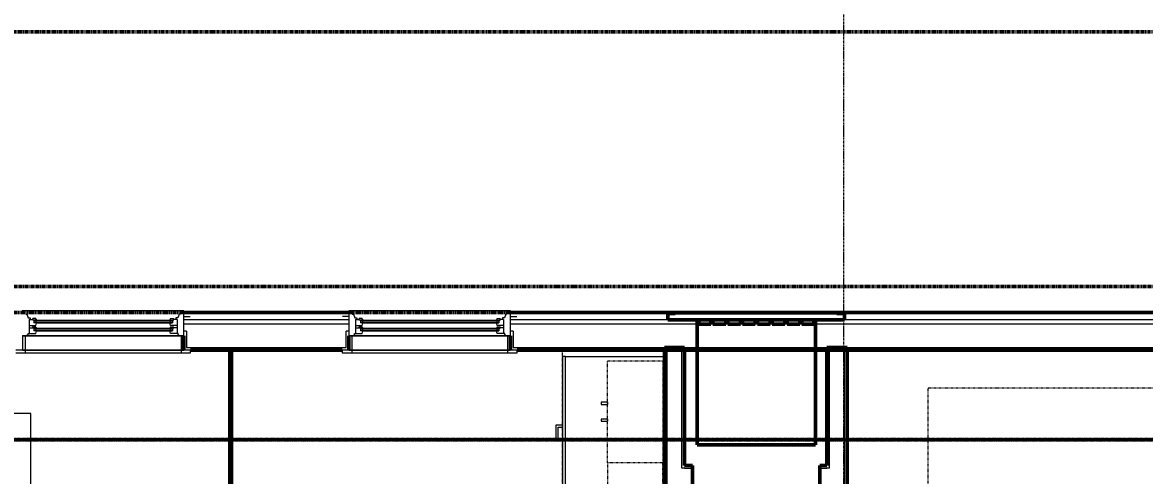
# Model space of a CAD drawing. Header units: inches. Extents: x -4217 to -1814, y 9706 to 12425.
# Drawn here: x -3674.5 to -3410.5, y 12080.2 to 12186.9 of the extents above; entities that cross this region are included whole.
import ezdxf

# ---------------------------------------------------------------- set-up
doc = ezdxf.new("R2010")
doc.units = ezdxf.units.IN
doc.header["$MEASUREMENT"] = 0
for name, pattern in [('Dash', [0.25, 0.125, -0.125]), ('Dash 1_16_', [0.125, 0.0625, -0.0625]), ('Double Dash 3_8_', [1, 0.375, -0.125, 0.125, -0.125, 0.125, -0.125]), ('Grid Line 1_2_', [0.875, 0.5, -0.125, 0.125, -0.125])]:
    doc.linetypes.add(name, pattern=pattern)
for name, color, linetype, lineweight in [('A-ANNO-DIMS', 211, 'Continuous', 9), ('A-ANNO-DIMS-96', 211, 'Continuous', 9), ('A-AREA-1', 130, 'Continuous', 70), ('A-GENM-3', 250, 'Continuous', 50), ('A-GLAZ-2', 250, 'Continuous', 50), ('A-GLAZ-3', 7, 'Continuous', 9), ('A-GLAZ-4', 50, 'Continuous', 20), ('A-WALL-3', 250, 'Continuous', 50), ('A-WALL-4', 10, 'Continuous', 13), ('C-PROP-LINE-1', 250, 'Double Dash 3_8_', 50), ('C-PROP-LINE-2', 91, 'Dash 1_16_', 50), ('I-FURN-1', 7, 'Continuous', 9), ('I-FURN-HDLN-1', 7, 'Dash', 9), ('Q-CASE-3', 7, 'Continuous', 9), ('Q-CASE-4', 7, 'Dash', 9), ('Q-CASE-HDLN-1', 7, 'Dash', 9), ('S-GRID-1', 1, 'Grid Line 1_2_', 9)]:
    doc.layers.add(name, color=color, linetype=linetype, lineweight=lineweight)
doc.styles.add('Century Gothic', font='ufonts.com_century-gothic.ttf', dxfattribs={"height": 9})
doc.dimstyles.new('OD__1_8__Tol__', dxfattribs={"dimscale": 12, "dimtxt": 9.397514, "dimasz": 1, "dimexe": 0.75, "dimexo": 0.5, "dimgap": 0.125, "dimtad": 1, "dimdec": 3, "dimrnd": 0.125, "dimzin": 3, "dimdsep": 46, "dimlunit": 4, "dimtxsty": 'Century Gothic', "dimblk1": 'OBLIQUE', "dimblk2": 'OBLIQUE', "dimsah": 1, "dimcen": 0.09, "dimdle": 0.75, "dimazin": 0, "dimtfac": 1, "dimtdec": 4, "dimtix": 1, "dimtmove": 0, "dimatfit": 3, "dimfxl": 1, "dimtvp": 1, "dimtfill": 1, "dimfrac": 2, "dimtolj": 1, "dimtzin": 0, "dimarcsym": 2})

# ---------------------------------------------------------------- blocks, each defined once
blk = doc.blocks.new('DIMBLOCK1-FLOOR PLAN - 2ND FLOOR')
at = {"layer": 'A-ANNO-DIMS-96'}
for p, q in [((-3857.97, 12120.15), (-3857.97, 12244.86)), ((-2070.67, 12120.15), (-2070.67, 12244.86)), ((-3866.97, 12235.86), (-2061.67, 12235.86)), ((-3857.97, 12235.86), (-3857.97, 12120.15)), ((-2070.67, 12235.86), (-2070.67, 12120.15))]:
    blk.add_line(p, q, dxfattribs=at)
at = {"layer": 'A-ANNO-DIMS-96', "lineweight": 50}
for p, q in [((-3857.97, 12235.86), (-3851.97, 12241.86)), ((-2070.67, 12235.86), (-2064.67, 12241.86)), ((-3857.97, 12235.86), (-3863.97, 12229.86)), ((-2070.67, 12235.86), (-2076.67, 12229.86))]:
    blk.add_line(p, q, dxfattribs=at)
at = {"layer": 'A-ANNO-DIMS-96', "color": 0, "insert": (-3002.06, 12248.89), "char_height": 9, "width": 90.5741, "attachment_point": 1, "line_spacing_factor": 0.984502, "style": 'Century Gothic', "bg_fill": 3, "box_fill_scale": 1.25, "bg_fill_color": 256, "bg_fill_true_color": 13158600, "bg_fill_transparency": 0}
blk.add_mtext('148\' - 11 1/4"', dxfattribs=at)
blk = doc.blocks.new('_Oblique')
at = {"color": 0, "linetype": 'ByBlock', "lineweight": -2}
blk.add_line((-0.5, -0.5), (0.5, 0.5), dxfattribs=at)

msp = doc.modelspace()

# ---------------------------------------------------------------- linework, layer by layer
at = {"layer": 'A-AREA-1'}
msp.add_line((-3625.49874, 12056.62294), (-3625.49874, 12109.7144), dxfattribs=at)
at = {"layer": 'A-GENM-3'}
msp.add_line((-3515.79874, 12087.4019), (-3487.92374, 12087.4019), dxfattribs=at)
at = {"layer": 'A-GLAZ-3'}
for p, q in [((-3634.94952, 12109.7144), (-3676.09796, 12109.7144)), ((-3676.09796, 12109.0894), (-3634.94952, 12109.0894)), ((-3674.47296, 12109.7144), (-3636.57452, 12109.7144)), ((-3673.84796, 12109.7144), (-3673.84796, 12109.0894)), ((-3637.19952, 12109.7144), (-3637.19952, 12109.0894)), ((-3634.94952, 12109.0894), (-3634.94952, 12109.7144)), ((-3558.14952, 12109.7144), (-3599.29796, 12109.7144)), ((-3599.29796, 12109.7144), (-3599.29796, 12109.0894)), ((-3599.29796, 12109.0894), (-3558.14952, 12109.0894)), ((-3597.67296, 12109.7144), (-3559.77452, 12109.7144)), ((-3597.04796, 12109.7144), (-3597.04796, 12109.0894)), ((-3560.39952, 12109.7144), (-3560.39952, 12109.0894)), ((-3558.14952, 12109.0894), (-3558.14952, 12109.7144))]:
    msp.add_line(p, q, dxfattribs=at)
at = {"layer": 'A-WALL-3'}
for p, q in [((-3523.49874, 12110.3394), (-3523.49874, 12056.07129)), ((-3518.74874, 12110.3394), (-3523.49874, 12110.3394)), ((-3518.74874, 12082.5394), (-3518.74874, 12110.3394)), ((-3485.28624, 12110.3394), (-3485.28624, 12082.5394)), ((-3480.53624, 12110.3394), (-3485.28624, 12110.3394)), ((-3480.53624, 12070.54376), (-3480.53624, 12110.3394)), ((-3634.94952, 12109.7144), (-3599.29796, 12109.7144)), ((-3558.14952, 12109.7144), (-3407.29796, 12109.7144)), ((-3516.91124, 12082.5394), (-3518.74874, 12082.5394)), ((-3516.91124, 12077.7894), (-3516.91124, 12082.5394)), ((-3485.28624, 12082.5394), (-3486.91124, 12082.5394)), ((-3486.91124, 12082.5394), (-3486.91124, 12077.7894))]:
    msp.add_line(p, q, dxfattribs=at)
at = {"layer": 'A-WALL-4'}
for p, q in [((-3635.88702, 12110.3394), (-3598.36046, 12110.3394)), ((-3559.08702, 12110.3394), (-3406.36046, 12110.3394)), ((-3522.87374, 11938.5644), (-3522.87374, 12110.3394)), ((-3519.37374, 12081.9144), (-3519.37374, 12110.3394)), ((-3484.66124, 12081.9144), (-3484.66124, 12110.3394)), ((-3481.16124, 12068.79376), (-3481.16124, 12110.3394)), ((-3518.74874, 12081.9144), (-3519.37374, 12081.9144)), ((-3518.74874, 12081.9144), (-3516.91124, 12081.9144)), ((-3486.91124, 12081.9144), (-3485.28624, 12081.9144)), ((-3484.66124, 12081.9144), (-3485.28624, 12081.9144))]:
    msp.add_line(p, q, dxfattribs=at)
at = {"layer": 'C-PROP-LINE-1'}
msp.add_line((-3833.41046, 12088.68951), (-1910.86928, 12088.68951), dxfattribs=at)
at = {"layer": 'C-PROP-LINE-2'}
msp.add_line((-2099.26202, 12088.5894), (-3832.16202, 12088.5894), dxfattribs=at)
at = {"layer": 'I-FURN-1'}
for p, q in [((-3672.49716, 12094.78515), (-3676.49716, 12094.78515)), ((-3672.49716, 12046.78515), (-3672.49716, 12094.78515))]:
    msp.add_line(p, q, dxfattribs=at)
at = {"layer": 'I-FURN-HDLN-1'}
for p, q in [((-3461.44618, 12100.79934), (-3345.44618, 12100.79934)), ((-3461.44618, 11962.79934), (-3461.44618, 12100.79934))]:
    msp.add_line(p, q, dxfattribs=at)
at = {"layer": 'Q-CASE-3'}
for p, q in [((-3547.49874, 12108.1894), (-3547.49874, 12072.1894)), ((-3546.74874, 12108.1894), (-3547.49874, 12108.1894)), ((-3546.74874, 12072.1894), (-3546.74874, 12108.1894)), ((-3546.74874, 12108.1894), (-3523.49874, 12108.1894)), ((-3538.37299, 12097.42784), (-3538.37299, 12096.9394)), ((-3536.87374, 12097.42784), (-3538.37299, 12097.42784)), ((-3536.87374, 12097.42784), (-3536.87374, 12096.9394)), ((-3538.37299, 12096.9394), (-3536.87374, 12096.9394)), ((-3547.49874, 12092.0644), (-3548.99874, 12092.0644)), ((-3548.99874, 12092.0644), (-3548.99874, 12088.3144)), ((-3547.49874, 12092.0644), (-3547.49874, 12091.56502)), ((-3538.37299, 12093.42784), (-3538.37299, 12092.9394)), ((-3536.87374, 12093.42784), (-3538.37299, 12093.42784)), ((-3538.37299, 12092.9394), (-3536.87374, 12092.9394)), ((-3536.87374, 12093.42784), (-3536.87374, 12092.9394)), ((-3548.49936, 12091.56502), (-3547.49874, 12091.56502)), ((-3548.49936, 12088.81377), (-3548.49936, 12091.56502)), ((-3548.99874, 12088.3144), (-3547.49874, 12088.3144)), ((-3547.49874, 12088.81377), (-3548.49936, 12088.81377)), ((-3547.49874, 12088.3144), (-3547.49874, 12088.81377))]:
    msp.add_line(p, q, dxfattribs=at)
at = {"layer": 'Q-CASE-4'}
for p, q in [((-3536.87374, 12107.1894), (-3523.87374, 12107.1894)), ((-3536.87374, 12083.1894), (-3536.87374, 12107.1894)), ((-3523.87374, 12107.1894), (-3523.87374, 12083.1894)), ((-3523.87374, 12083.1894), (-3536.87374, 12083.1894)), ((-3523.87374, 12083.1894), (-3536.87374, 12083.1894)), ((-3536.87374, 12083.1894), (-3536.87374, 12056.1894)), ((-3523.87374, 12056.1894), (-3523.87374, 12083.1894))]:
    msp.add_line(p, q, dxfattribs=at)
at = {"layer": 'Q-CASE-HDLN-1'}
msp.add_line((-3547.49874, 12056.6894), (-3547.49874, 12109.7144), dxfattribs=at)

# ---------------------------------------------------------------- dimensions: what is measured, and where the dimension line sits
at = {"layer": 'A-ANNO-DIMS'}
dim = msp.add_linear_dim(base=(-2070.67374, 12235.85696), p1=(-3857.97374, 12114.1519), p2=(-2070.67374, 12114.1519), dimstyle='OD__1_8__Tol__', override={"dimpost": '<>', "dimfxl": 1787.3}, dxfattribs=at)
dim.commit()
dim.dimension.update_dxf_attribs({"geometry": 'DIMBLOCK1-FLOOR PLAN - 2ND FLOOR', "text_midpoint": (-2964.32374, 12242.58198)})

# ---------------------------------------------------------------- next in the draw order: linework, layer by layer
at = {"layer": 'A-GENM-3'}
for p, q in [((-3515.79874, 12116.8394), (-3515.79874, 12087.4019)), ((-3515.36124, 12116.8394), (-3515.79874, 12116.8394)), ((-3515.36124, 12115.8394), (-3515.36124, 12116.8394)), ((-3512.56436, 12115.8394), (-3515.36124, 12115.8394)), ((-3512.06436, 12116.8394), (-3512.56436, 12116.8394)), ((-3512.56436, 12116.8394), (-3512.56436, 12115.8394)), ((-3512.06436, 12115.8394), (-3512.06436, 12116.8394)), ((-3509.07999, 12115.8394), (-3512.06436, 12115.8394)), ((-3508.57999, 12116.8394), (-3509.07999, 12116.8394)), ((-3509.07999, 12116.8394), (-3509.07999, 12115.8394)), ((-3508.57999, 12115.8394), (-3508.57999, 12116.8394)), ((-3505.59561, 12115.8394), (-3508.57999, 12115.8394)), ((-3505.09561, 12116.8394), (-3505.59561, 12116.8394)), ((-3505.59561, 12116.8394), (-3505.59561, 12115.8394)), ((-3505.09561, 12115.8394), (-3505.09561, 12116.8394)), ((-3502.11124, 12115.8394), (-3505.09561, 12115.8394)), ((-3501.61124, 12116.8394), (-3502.11124, 12116.8394)), ((-3502.11124, 12116.8394), (-3502.11124, 12115.8394)), ((-3501.61124, 12115.8394), (-3501.61124, 12116.8394)), ((-3498.62686, 12115.8394), (-3501.61124, 12115.8394)), ((-3498.12686, 12116.8394), (-3498.62686, 12116.8394)), ((-3498.62686, 12116.8394), (-3498.62686, 12115.8394)), ((-3498.12686, 12115.8394), (-3498.12686, 12116.8394)), ((-3495.14249, 12115.8394), (-3498.12686, 12115.8394)), ((-3494.64249, 12116.8394), (-3495.14249, 12116.8394)), ((-3495.14249, 12116.8394), (-3495.14249, 12115.8394)), ((-3494.64249, 12115.8394), (-3494.64249, 12116.8394)), ((-3491.65811, 12115.8394), (-3494.64249, 12115.8394)), ((-3491.15811, 12116.8394), (-3491.65811, 12116.8394)), ((-3491.65811, 12116.8394), (-3491.65811, 12115.8394)), ((-3491.15811, 12115.8394), (-3491.15811, 12116.8394)), ((-3488.36124, 12115.8394), (-3491.15811, 12115.8394)), ((-3487.92374, 12116.8394), (-3488.36124, 12116.8394)), ((-3488.36124, 12116.8394), (-3488.36124, 12115.8394)), ((-3487.92374, 12087.4019), (-3487.92374, 12116.8394))]:
    msp.add_line(p, q, dxfattribs=at)
at = {"layer": 'A-GLAZ-2'}
for p, q in [((-3520.93546, 12118.5894), (-3482.91202, 12118.5894)), ((-3482.91202, 12118.5269), (-3520.93546, 12118.5269))]:
    msp.add_line(p, q, dxfattribs=at)
at = {"layer": 'A-GLAZ-3'}
for p, q in [((-3671.81671, 12116.6519), (-3671.22296, 12116.6519)), ((-3671.81671, 12116.2769), (-3671.22296, 12116.2769)), ((-3671.34796, 12116.6519), (-3671.34796, 12116.2769)), ((-3671.22296, 12116.7769), (-3639.82452, 12116.7769)), ((-3671.22296, 12116.6519), (-3639.82452, 12116.6519)), ((-3671.22296, 12116.2769), (-3639.82452, 12116.2769)), ((-3671.22296, 12116.1519), (-3639.82452, 12116.1519)), ((-3639.23077, 12116.6519), (-3639.82452, 12116.6519)), ((-3639.23077, 12116.2769), (-3639.82452, 12116.2769)), ((-3639.69952, 12116.6519), (-3639.69952, 12116.2769)), ((-3595.01671, 12116.6519), (-3594.42296, 12116.6519)), ((-3595.01671, 12116.2769), (-3594.42296, 12116.2769)), ((-3594.54796, 12116.6519), (-3594.54796, 12116.2769)), ((-3594.42296, 12116.7769), (-3563.02452, 12116.7769)), ((-3594.42296, 12116.6519), (-3563.02452, 12116.6519)), ((-3594.42296, 12116.2769), (-3563.02452, 12116.2769)), ((-3594.42296, 12116.1519), (-3563.02452, 12116.1519)), ((-3562.43077, 12116.6519), (-3563.02452, 12116.6519)), ((-3562.43077, 12116.2769), (-3563.02452, 12116.2769)), ((-3562.89952, 12116.6519), (-3562.89952, 12116.2769)), ((-3636.57452, 12113.0894), (-3674.47296, 12113.0894)), ((-3674.47296, 12113.0894), (-3674.47296, 12109.7144)), ((-3673.84796, 12113.0894), (-3673.84796, 12109.7144)), ((-3671.81671, 12114.7144), (-3671.22296, 12114.7144)), ((-3671.81671, 12114.3394), (-3671.22296, 12114.3394)), ((-3671.34796, 12114.7144), (-3671.34796, 12114.3394)), ((-3671.22296, 12114.8394), (-3639.82452, 12114.8394)), ((-3671.22296, 12114.7144), (-3639.82452, 12114.7144)), ((-3671.22296, 12114.3394), (-3639.82452, 12114.3394)), ((-3671.22296, 12114.2144), (-3639.82452, 12114.2144)), ((-3639.23077, 12114.7144), (-3639.82452, 12114.7144)), ((-3639.23077, 12114.3394), (-3639.82452, 12114.3394)), ((-3639.69952, 12114.7144), (-3639.69952, 12114.3394)), ((-3637.19952, 12113.0894), (-3637.19952, 12109.7144)), ((-3636.57452, 12109.7144), (-3636.57452, 12113.0894)), ((-3559.77452, 12113.0894), (-3597.67296, 12113.0894)), ((-3597.67296, 12113.0894), (-3597.67296, 12109.7144)), ((-3597.04796, 12113.0894), (-3597.04796, 12109.7144)), ((-3595.01671, 12114.7144), (-3594.42296, 12114.7144)), ((-3595.01671, 12114.3394), (-3594.42296, 12114.3394)), ((-3594.54796, 12114.7144), (-3594.54796, 12114.3394)), ((-3594.42296, 12114.8394), (-3563.02452, 12114.8394)), ((-3594.42296, 12114.7144), (-3563.02452, 12114.7144)), ((-3594.42296, 12114.3394), (-3563.02452, 12114.3394)), ((-3594.42296, 12114.2144), (-3563.02452, 12114.2144)), ((-3562.43077, 12114.7144), (-3563.02452, 12114.7144)), ((-3562.43077, 12114.3394), (-3563.02452, 12114.3394)), ((-3562.89952, 12114.7144), (-3562.89952, 12114.3394)), ((-3560.39952, 12113.0894), (-3560.39952, 12109.7144)), ((-3559.77452, 12109.7144), (-3559.77452, 12113.0894))]:
    msp.add_line(p, q, dxfattribs=at)
at = {"layer": 'A-GLAZ-4'}
for p, q in [((-3636.51202, 12118.9644), (-3674.53546, 12118.9644)), ((-3673.72296, 12118.9644), (-3673.72296, 12118.1519)), ((-3637.32452, 12118.9644), (-3637.32452, 12118.1519)), ((-3636.51202, 12113.0894), (-3636.51202, 12118.9644)), ((-3559.71202, 12118.9644), (-3597.73546, 12118.9644)), ((-3597.73546, 12118.9644), (-3597.73546, 12113.0894)), ((-3596.92296, 12118.9644), (-3596.92296, 12118.1519)), ((-3560.52452, 12118.9644), (-3560.52452, 12118.1519)), ((-3559.71202, 12113.0894), (-3559.71202, 12118.9644)), ((-3673.72296, 12118.1519), (-3673.44827, 12118.1519)), ((-3673.44827, 12118.1519), (-3673.12921, 12117.3394)), ((-3673.12921, 12117.3394), (-3672.66046, 12117.3394)), ((-3672.94171, 12116.9019), (-3672.09796, 12116.9019)), ((-3672.94171, 12116.9019), (-3672.94171, 12113.5894)), ((-3672.66046, 12117.3394), (-3672.66046, 12116.9019)), ((-3671.37921, 12117.12065), (-3672.09796, 12117.12065)), ((-3672.09796, 12116.7769), (-3672.09796, 12117.12065)), ((-3671.22608, 12116.7769), (-3672.09796, 12116.7769)), ((-3671.81671, 12116.7769), (-3671.81671, 12116.1519)), ((-3671.22296, 12116.1519), (-3671.81671, 12116.1519)), ((-3671.37921, 12117.12065), (-3671.22608, 12116.7769)), ((-3671.37921, 12115.5269), (-3671.22296, 12116.1519)), ((-3639.82452, 12116.1519), (-3639.23077, 12116.1519)), ((-3639.66827, 12115.5269), (-3639.82452, 12116.1519)), ((-3639.66827, 12117.12065), (-3639.82139, 12116.7769)), ((-3639.82139, 12116.7769), (-3638.94952, 12116.7769)), ((-3639.66827, 12117.12065), (-3638.94952, 12117.12065)), ((-3639.23077, 12116.7769), (-3639.23077, 12116.1519)), ((-3638.94952, 12116.7769), (-3638.94952, 12117.12065)), ((-3638.10577, 12116.9019), (-3638.94952, 12116.9019)), ((-3638.38702, 12117.3394), (-3638.38702, 12116.9019)), ((-3637.91827, 12117.3394), (-3638.38702, 12117.3394)), ((-3638.10577, 12116.9019), (-3638.10577, 12113.5894)), ((-3637.5992, 12118.1519), (-3637.91827, 12117.3394)), ((-3637.32452, 12118.1519), (-3637.5992, 12118.1519)), ((-3636.51202, 12117.5894), (-3635.01202, 12117.5894)), ((-3597.73546, 12117.5894), (-3599.23546, 12117.5894)), ((-3596.92296, 12118.1519), (-3596.64827, 12118.1519)), ((-3596.64827, 12118.1519), (-3596.32921, 12117.3394)), ((-3596.32921, 12117.3394), (-3595.86046, 12117.3394)), ((-3596.14171, 12116.9019), (-3595.29796, 12116.9019)), ((-3596.14171, 12116.9019), (-3596.14171, 12113.5894)), ((-3595.86046, 12117.3394), (-3595.86046, 12116.9019)), ((-3594.57921, 12117.12065), (-3595.29796, 12117.12065)), ((-3595.29796, 12116.7769), (-3595.29796, 12117.12065)), ((-3594.42608, 12116.7769), (-3595.29796, 12116.7769)), ((-3595.01671, 12116.7769), (-3595.01671, 12116.1519)), ((-3594.42296, 12116.1519), (-3595.01671, 12116.1519)), ((-3594.57921, 12117.12065), (-3594.42608, 12116.7769)), ((-3594.57921, 12115.5269), (-3594.42296, 12116.1519)), ((-3563.02452, 12116.1519), (-3562.43077, 12116.1519)), ((-3562.86827, 12115.5269), (-3563.02452, 12116.1519)), ((-3562.86827, 12117.12065), (-3563.02139, 12116.7769)), ((-3563.02139, 12116.7769), (-3562.14952, 12116.7769)), ((-3562.86827, 12117.12065), (-3562.14952, 12117.12065)), ((-3562.43077, 12116.7769), (-3562.43077, 12116.1519)), ((-3562.14952, 12116.7769), (-3562.14952, 12117.12065)), ((-3561.30577, 12116.9019), (-3562.14952, 12116.9019)), ((-3561.58702, 12117.3394), (-3561.58702, 12116.9019)), ((-3561.11827, 12117.3394), (-3561.58702, 12117.3394)), ((-3561.30577, 12116.9019), (-3561.30577, 12113.5894)), ((-3560.7992, 12118.1519), (-3561.11827, 12117.3394)), ((-3560.52452, 12118.1519), (-3560.7992, 12118.1519)), ((-3559.71202, 12117.5894), (-3558.21202, 12117.5894)), ((-3674.53546, 12113.0894), (-3636.51202, 12113.0894)), ((-3673.19171, 12113.36956), (-3673.52559, 12113.0894)), ((-3673.19171, 12113.36956), (-3673.19171, 12113.5894)), ((-3673.19171, 12113.5894), (-3671.37921, 12113.5894)), ((-3672.94171, 12115.5269), (-3671.37921, 12115.5269)), ((-3672.94171, 12114.9644), (-3672.09796, 12114.9644)), ((-3671.37921, 12115.18315), (-3672.09796, 12115.18315)), ((-3672.09796, 12114.8394), (-3672.09796, 12115.18315)), ((-3671.22608, 12114.8394), (-3672.09796, 12114.8394)), ((-3671.81671, 12114.8394), (-3671.81671, 12114.2144)), ((-3671.22296, 12114.2144), (-3671.81671, 12114.2144)), ((-3671.37921, 12115.18315), (-3671.22608, 12114.8394)), ((-3671.37921, 12113.5894), (-3671.22296, 12114.2144)), ((-3639.82452, 12114.2144), (-3639.23077, 12114.2144)), ((-3639.66827, 12113.5894), (-3639.82452, 12114.2144)), ((-3639.66827, 12115.18315), (-3639.82139, 12114.8394)), ((-3639.82139, 12114.8394), (-3638.94952, 12114.8394)), ((-3638.10577, 12115.5269), (-3639.66827, 12115.5269)), ((-3639.66827, 12115.18315), (-3638.94952, 12115.18315)), ((-3637.85577, 12113.5894), (-3639.66827, 12113.5894)), ((-3639.23077, 12114.8394), (-3639.23077, 12114.2144)), ((-3638.94952, 12114.8394), (-3638.94952, 12115.18315)), ((-3638.10577, 12114.9644), (-3638.94952, 12114.9644)), ((-3637.85577, 12113.36956), (-3637.85577, 12113.5894)), ((-3637.85577, 12113.36956), (-3637.52189, 12113.0894)), ((-3597.73546, 12113.0894), (-3559.71202, 12113.0894)), ((-3596.39171, 12113.36956), (-3596.72559, 12113.0894)), ((-3596.39171, 12113.36956), (-3596.39171, 12113.5894)), ((-3596.39171, 12113.5894), (-3594.57921, 12113.5894)), ((-3596.14171, 12115.5269), (-3594.57921, 12115.5269)), ((-3596.14171, 12114.9644), (-3595.29796, 12114.9644)), ((-3594.57921, 12115.18315), (-3595.29796, 12115.18315)), ((-3595.29796, 12114.8394), (-3595.29796, 12115.18315)), ((-3594.42608, 12114.8394), (-3595.29796, 12114.8394)), ((-3595.01671, 12114.8394), (-3595.01671, 12114.2144)), ((-3594.42296, 12114.2144), (-3595.01671, 12114.2144)), ((-3594.57921, 12115.18315), (-3594.42608, 12114.8394)), ((-3594.57921, 12113.5894), (-3594.42296, 12114.2144)), ((-3563.02452, 12114.2144), (-3562.43077, 12114.2144)), ((-3562.86827, 12113.5894), (-3563.02452, 12114.2144)), ((-3562.86827, 12115.18315), (-3563.02139, 12114.8394)), ((-3563.02139, 12114.8394), (-3562.14952, 12114.8394)), ((-3561.30577, 12115.5269), (-3562.86827, 12115.5269)), ((-3562.86827, 12115.18315), (-3562.14952, 12115.18315)), ((-3561.05577, 12113.5894), (-3562.86827, 12113.5894)), ((-3562.43077, 12114.8394), (-3562.43077, 12114.2144)), ((-3562.14952, 12114.8394), (-3562.14952, 12115.18315)), ((-3561.30577, 12114.9644), (-3562.14952, 12114.9644)), ((-3561.05577, 12113.36956), (-3561.05577, 12113.5894)), ((-3561.05577, 12113.36956), (-3560.72189, 12113.0894))]:
    msp.add_line(p, q, dxfattribs=at)
at = {"layer": 'A-WALL-3'}
for p, q in [((-3597.73546, 12118.5894), (-3636.51202, 12118.5894)), ((-3520.93546, 12118.5894), (-3559.71202, 12118.5894)), ((-3522.68546, 12116.8394), (-3522.68546, 12118.3394)), ((-3522.68546, 12118.3394), (-3520.93546, 12118.3394)), ((-3520.93546, 12118.3394), (-3520.93546, 12118.5894)), ((-3405.73546, 12118.5894), (-3482.91202, 12118.5894)), ((-3482.91202, 12118.5894), (-3482.91202, 12118.3394)), ((-3482.91202, 12118.3394), (-3481.16202, 12118.3394)), ((-3481.16202, 12118.3394), (-3481.16202, 12116.8394)), ((-3481.16202, 12116.8394), (-3522.68546, 12116.8394)), ((-3636.51202, 12113.0894), (-3636.51202, 12109.7144)), ((-3597.73546, 12109.7144), (-3597.73546, 12113.0894)), ((-3559.71202, 12113.0894), (-3559.71202, 12109.7144))]:
    msp.add_line(p, q, dxfattribs=at)
at = {"layer": 'A-WALL-4'}
for p, q in [((-3597.73546, 12118.3394), (-3636.51202, 12118.3394)), ((-3522.68546, 12118.3394), (-3559.71202, 12118.3394)), ((-3405.73546, 12118.3394), (-3481.16202, 12118.3394)), ((-3597.73546, 12116.8394), (-3636.51202, 12116.8394)), ((-3597.73546, 12115.8394), (-3636.51202, 12115.8394)), ((-3522.68546, 12116.8394), (-3559.71202, 12116.8394)), ((-3405.73546, 12115.8394), (-3559.71202, 12115.8394)), ((-3405.73546, 12116.8394), (-3481.16202, 12116.8394)), ((-3635.88702, 12114.1519), (-3636.51202, 12114.1519)), ((-3635.88702, 12114.1519), (-3635.88702, 12110.3394)), ((-3598.36046, 12110.3394), (-3598.36046, 12114.1519)), ((-3597.73546, 12114.1519), (-3598.36046, 12114.1519)), ((-3559.08702, 12114.1519), (-3559.71202, 12114.1519)), ((-3559.08702, 12114.1519), (-3559.08702, 12110.3394))]:
    msp.add_line(p, q, dxfattribs=at)
at = {"layer": 'C-PROP-LINE-1'}
for p, q in [((-3929.52303, 12184.68951), (-1910.86928, 12184.68951)), ((-3869.44796, 12124.68951), (-1910.86928, 12124.68951))]:
    msp.add_line(p, q, dxfattribs=at)
at = {"layer": 'C-PROP-LINE-2'}
msp.add_line((-2636.92374, 12118.5894), (-3860.72374, 12118.5894), dxfattribs=at)
at = {"layer": 'S-GRID-1'}
msp.add_line((-3481.32374, 9836.17969), (-3481.32374, 12376.79045), dxfattribs=at)

doc.saveas('drawing.dxf')
